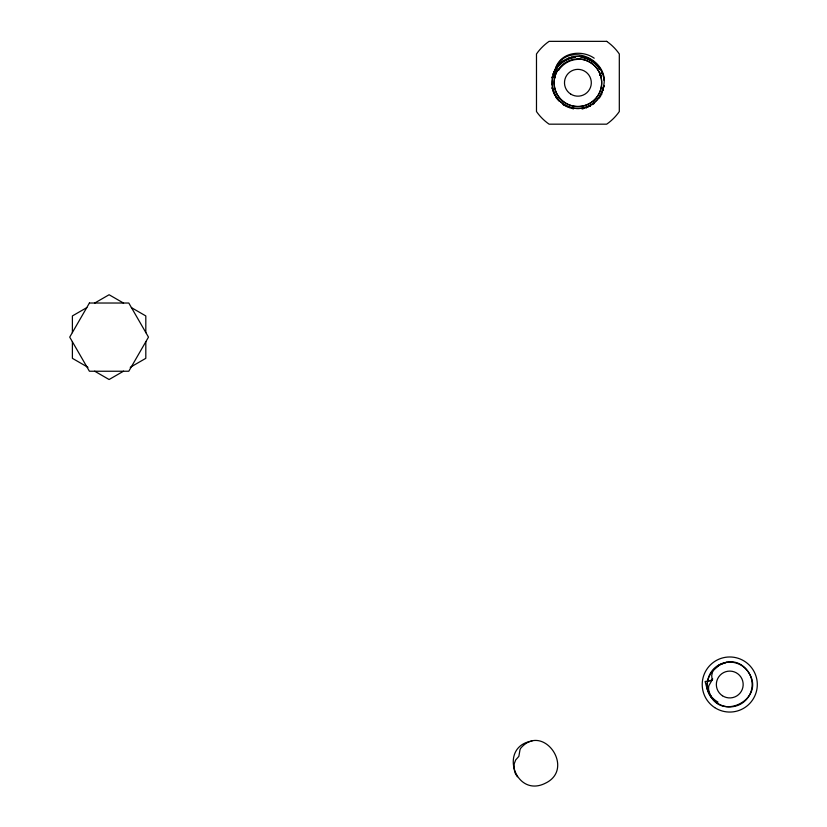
<?xml version="1.0" encoding="UTF-8"?>
<svg xmlns="http://www.w3.org/2000/svg" width="827" height="827" viewBox="0 0 827 827"><rect width="100%" height="100%" fill="white"/><g stroke="black" fill="none" stroke-linecap="round" stroke-linejoin="round"><path stroke-width="1.24" d="M604.02 86.132L604.092 85.491L603.824 87.393M555.02 72.683L554.752 74.461A16.778 16.767 0 0 0 554.648 77.666M554.772 74.275L554.958 73.024M551.981 78.058L552.24 76.797L552.105 77.418M555.02 72.693C558.473 57.549 578.879 52.122 591.191 60.02M555.062 72.518L555.971 69.592M579.045 108.471L579.489 108.451A25.761 25.751 84.2 0 0 596.794 100.232L597.228 99.757A25.761 25.751 39.9 0 0 603.255 87.166C611.029 61.777 571.912 42.043 557.532 64.651A18.556 18.556 0 0 0 555.041 70.864M603.069 90.515L603.255 89.905L603.069 90.515M555.32 75.329L555.196 75.702A23.177 21.564 -47.3 0 0 555.031 76.301M555.982 73.551L555.713 74.213A24.035 23.787 61.4 0 0 555.527 74.74L555.196 75.712A21.781 19.466 -59.5 0 0 555.082 76.105M602.201 92.934L602.438 92.335M553.625 72.528L554.152 71.36M556.044 69.447L557.739 66.356M553.883 71.939L554.152 71.36M556.747 71.897L557.812 70.047M554.441 70.781L555.051 69.654M600.454 96.366L600.774 95.808M600.113 96.914L599.399 97.979M558.091 65.84L559.062 64.599M557.832 66.646L557.729 66.77A26.04 25.203 -12.9 0 0 556.209 68.827M712.709 678.936L708.822 685.738A13.966 13.935 -2.3 0 0 708.594 687.516L708.574 688.064A11.154 11.123 -5.5 0 0 708.718 690.049C716.575 723.935 767.807 700.138 748.259 671.886C728.597 643.396 688.684 682.378 716.699 702.702M557.936 66.511L559.683 64.568M559.269 64.351L561.368 62.294M561.626 62.077L563.197 60.909M594.096 103.53L592.546 104.657M86.856 307.582L72.394 315.935L72.394 332.64M94.64 303.095L109.102 294.743L123.564 303.095M123.564 371.168L109.102 379.521L94.64 371.168M130.242 367.322L145.81 358.329L145.81 341.623M588.018 107.076L588.607 106.828M568.914 58.004L569.514 57.787M586.219 107.758L586.819 107.541L585.609 107.944M571.364 57.239L571.995 57.094M583.748 108.44L581.857 108.802M583.748 108.44L582.487 108.699M708.253 681.055L712.109 680.228L711.716 675.432L712.605 671.71A9.604 9.583 28.3 0 1 713.319 670.335L719.221 664.898L726.613 662.344M712.109 680.228L705.111 681.51L707.054 688.705M531.937 741.106C498.071 746.223 514.942 798.737 545.458 783.179C575.675 768.759 543.174 722.333 520.845 748.053A18.918 18.907 39.8 0 0 520.038 749.541L518.849 756.364L515.666 759.972L514.301 763.6A13.904 13.894 6.6 0 0 514.032 766.029A20.499 20.479 -3.8 0 0 514.477 770.537L514.787 771.839A12.912 12.901 -8.7 0 0 515.593 773.948L517.382 776.791M573.876 56.722L574.517 56.639M579.003 56.443L579.644 56.474M572.904 108.626L573.545 108.74L571.653 108.347M584.079 57.156L584.699 57.311M570.423 108.017L569.193 107.624M567.994 107.169L566.815 106.652M588.917 58.841L589.506 59.11M566.237 106.383L565.099 105.784M131.348 307.582L145.81 315.935L145.81 332.64M87.962 367.322L72.394 358.329L72.394 341.623M591.202 60.02C598.448 64.196 603.421 72.021 604.134 80.364M563.993 105.132L564.541 105.463L562.918 104.429M594.21 58.2C582.973 50.261 564.262 51.594 557.212 64.465A19.217 19.207 -27.5 0 0 554.876 71.143M552.198 84.24L552.209 84.333A25.761 25.751 -5.1 0 0 560.634 101.845L560.902 102.093M560.84 102.031L560.871 102.062A25.761 25.751 -50.9 0 0 578.993 108.513M559.011 101.111L556.912 98.682M556.158 97.638L556.53 98.165M555.465 96.563L555.806 97.11M600.299 68.899L600.629 69.447M554.514 94.888L554.814 95.456M601.25 70.574L601.539 71.143M553.211 91.952L552.798 90.743M603.348 75.95L603.503 76.57M552.136 88.262L552.012 87.631L552.281 88.892M603.648 77.2L603.772 77.821M603.886 78.462L604.061 79.733M581.195 57.239A25.761 25.751 -50.9 0 1 594.747 63.297M559.414 64.795A25.761 25.751 84.2 0 1 574.858 57.156M552.167 84.127A25.761 25.751 39.9 0 1 556.664 68.145M603.255 87.166A25.74 25.74 0 0 1 569.658 107.138A25.74 25.74 0 0 1 555.072 70.874M554.669 71.029A26.206 25.565 0.3 0 1 555.961 68.682M599.637 68.982A25.761 25.751 -5.6 0 0 594.892 63.431A25.761 25.751 88.4 0 0 581.05 57.218M601.663 72.869A25.761 25.751 -5.6 0 1 602.118 74.037M559.786 64.671A25.472 24.696 -7.9 0 1 575.178 57.383M596.019 64.475A25.761 25.751 -44.8 0 1 599.565 68.858M601.611 72.745A25.761 25.751 -44.8 0 1 602.066 73.913M554.927 77.707A23.952 22.68 -42.6 0 1 555.268 76.363M599.72 73.324A23.797 23.787 -4 0 1 601.012 77.169A23.797 23.787 -88.7 0 0 599.678 73.252A23.797 23.787 -2.7 0 1 600.991 77.076M599.751 73.345A23.797 23.787 3.5 0 1 601.043 77.231A23.797 23.787 -82.8 0 0 599.544 72.941A23.797 23.787 2.2 0 1 601.043 77.314M599.585 73.014A23.797 23.787 3 0 1 601.064 77.397A23.797 23.787 -85.9 0 0 599.596 73.055A23.797 23.787 -84.7 0 1 601.064 77.418M555.362 75.133A23.797 23.787 0.5 0 0 574.538 106.301A23.797 23.787 0.5 0 0 601.684 81.759A23.797 23.787 -89.3 0 0 577.163 58.986M599.668 73.138A23.797 23.787 0.5 0 1 601.115 77.531A23.797 23.787 -86.8 0 0 599.637 73.138M554.183 77.583A23.084 22.277 -45.1 0 1 554.576 75.97M555.651 73.427A23.135 22.556 -39.4 0 1 556.426 71.742M558.483 70.471A23.528 22.453 -47.7 0 1 577.163 59.399M710.9 695.879A25.709 25.678 3.7 0 1 707.002 688.726M717.991 702.061A23.487 23.476 -14 0 1 710.796 695.952M553.16 73.727L552.943 74.327L553.16 73.717M601.674 94.102L601.384 94.681L601.674 94.102M89.409 303.023L69.716 337.127L89.409 371.24L128.795 371.24L148.478 337.127L128.795 303.023L89.409 303.023M555.713 68.558L555.382 69.096L556.064 68.021L555.713 68.558M590.333 105.98L589.765 106.28L590.344 105.98M606.687 41.35L549.107 41.35A50.437 50.437 0 0 0 536.485 53.972L536.485 111.552A50.437 50.437 0 0 0 549.107 124.174L606.687 124.174A50.437 50.437 0 0 0 619.309 111.552L619.309 53.972A50.437 50.437 0 0 0 606.687 41.35M553.956 93.73L553.697 93.151L553.956 93.73M565.337 102.941A23.776 23.776 0 0 0 601.663 83.548A23.776 23.776 0 0 0 566.702 61.787A23.776 23.776 0 0 0 565.337 102.941M570.806 94.144A13.418 13.418 0 0 0 591.305 83.207A13.418 13.418 0 0 0 571.581 70.926A13.418 13.418 0 0 0 570.806 94.144M718.384 703.798A22.391 22.391 0 0 0 752.156 684.725A22.391 22.391 0 0 0 718.746 665.011A22.391 22.391 0 0 0 718.384 703.798M722.436 695.755A13.418 13.418 0 0 0 743.153 685.242A13.418 13.418 0 0 0 723.697 672.547A13.418 13.418 0 0 0 722.436 695.755M714.714 707.592A27.549 27.549 0 0 0 757.263 686.017A27.549 27.549 0 0 0 717.309 659.946A27.549 27.549 0 0 0 714.714 707.592"/></g></svg>
